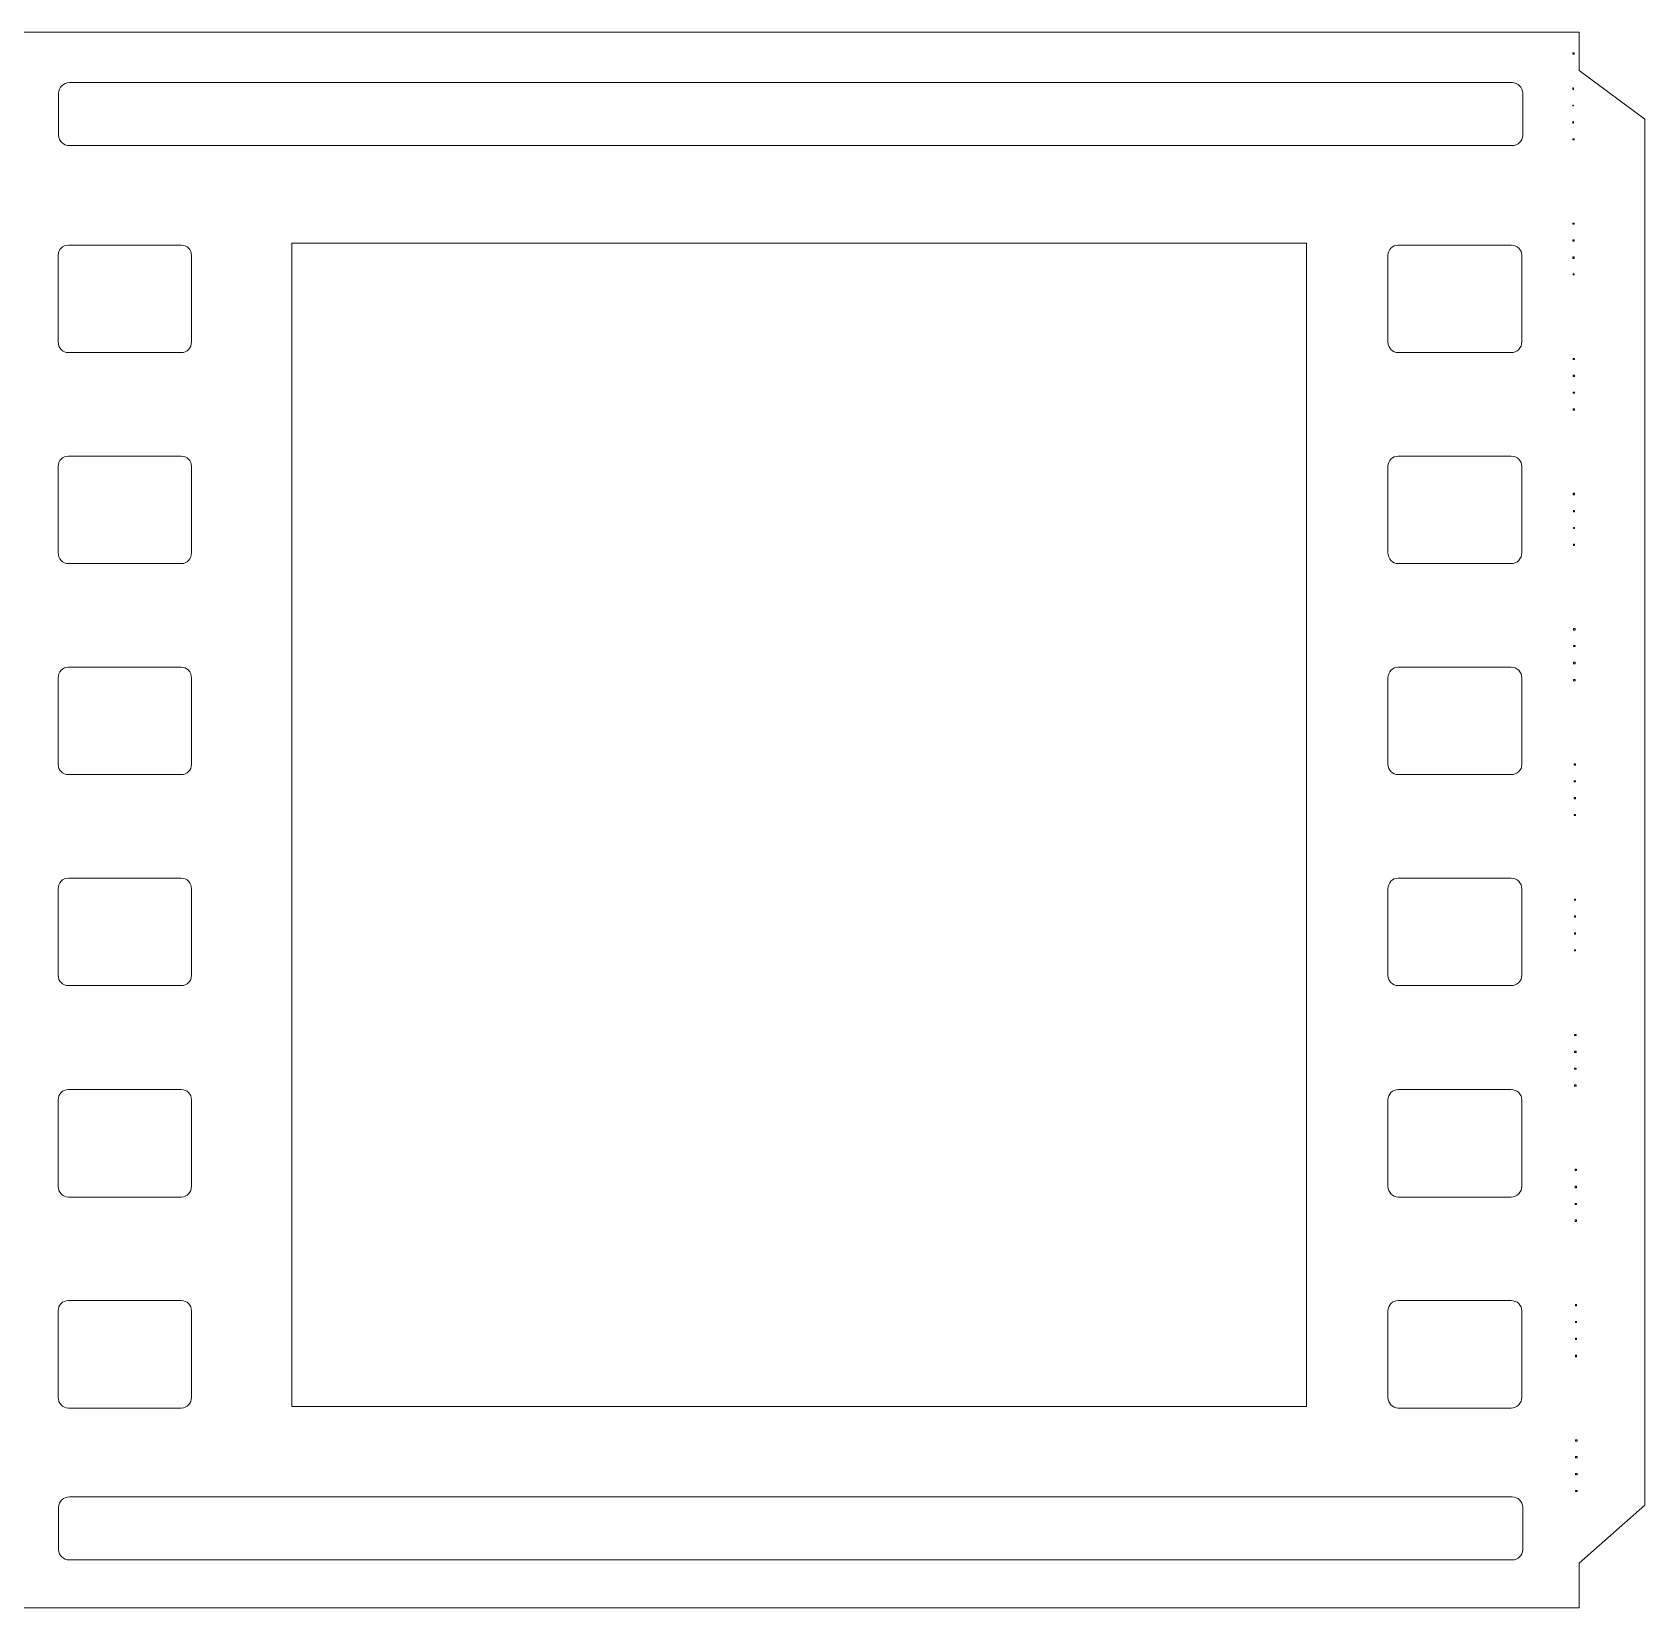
# Model space of a CAD drawing. Header units: centimetres. Extents: x -7.3 to 7.2, y -9.5 to 9.5.
# Drawn here: x 4.415 to 7.144, y -2.727 to -0.06 of the extents above; entities that cross this region are included whole.
import ezdxf

# ---------------------------------------------------------------- set-up
doc = ezdxf.new("R2010")
doc.units = ezdxf.units.CM
doc.header["$MEASUREMENT"] = 0
doc.layers.add('Layer 1', color=7, linetype='Continuous')

msp = doc.modelspace()

# ---------------------------------------------------------------- linework, layer by layer
at = {"layer": 'Layer 1', "lineweight": 9}
for points, knots in [([(1.69292, -0.05953), (1.69292, -0.05953), (1.69292, -2.72686), (1.69292, -2.72686), (1.69292, -2.72686), (1.69292, -2.72686), (4.36438, -2.72686), (4.36438, -2.72686), (4.36438, -2.72686), (4.36438, -2.72686), (4.3958, -2.72686), (4.3958, -2.72686), (4.3958, -2.72686), (4.3958, -2.72686), (7.03254, -2.72686), (7.03254, -2.72686), (7.03254, -2.72686), (7.03254, -2.72686), (7.03254, -2.65162), (7.03254, -2.65162), (7.03254, -2.65162), (7.03254, -2.65162), (7.14378, -2.55323), (7.14378, -2.55323), (7.14378, -2.55323), (7.14378, -2.55323), (7.14378, -0.20671), (7.14378, -0.20671), (7.14378, -0.20671), (7.14378, -0.20671), (7.03254, -0.12403), (7.03254, -0.12403), (7.03254, -0.12403), (7.03254, -0.12403), (7.03254, -0.05954), (7.03254, -0.05954), (7.03254, -0.05954), (7.03254, -0.05954), (4.36438, -0.05954), (4.36438, -0.05954), (4.36438, -0.05954), (4.36438, -0.05954), (1.69292, -0.05953), (1.69292, -0.05953)], [0, 0, 0, 0, 0.0833333, 0.0833333, 0.0833333, 0.0833333, 0.1666667, 0.1666667, 0.1666667, 0.1666667, 0.25, 0.25, 0.25, 0.25, 0.3333333, 0.3333333, 0.3333333, 0.3333333, 0.4166667, 0.4166667, 0.4166667, 0.4166667, 0.5, 0.5, 0.5, 0.5, 0.5833333, 0.5833333, 0.5833333, 0.5833333, 0.6666667, 0.6666667, 0.6666667, 0.6666667, 0.75, 0.75, 0.75, 0.75, 0.8333333, 0.8333333, 0.8333333, 0.8333333, 1, 1, 1, 1]), ([(7.02179, -0.09426), (7.02179, -0.09426), (7.02427, -0.09426), (7.02427, -0.09426), (7.02427, -0.09426), (7.02427, -0.09426), (7.02427, -0.09674), (7.02427, -0.09674), (7.02427, -0.09674), (7.02427, -0.09674), (7.02179, -0.09674), (7.02179, -0.09674), (7.02179, -0.09674), (7.02179, -0.09674), (7.02179, -0.09426), (7.02179, -0.09426)], [0, 0, 0, 0, 0.2, 0.2, 0.2, 0.2, 0.4, 0.4, 0.4, 0.4, 0.6, 0.6, 0.6, 0.6, 1, 1, 1, 1]), ([(4.47766, -0.14469), (4.47766, -0.14469), (6.91927, -0.14469), (6.91927, -0.14469), (6.91927, -0.14469), (6.92912, -0.14469), (6.93746, -0.15303), (6.93746, -0.16288), (6.93746, -0.16288), (6.93746, -0.16288), (6.93746, -0.23399), (6.93746, -0.23399), (6.93746, -0.23399), (6.93746, -0.24384), (6.92912, -0.25135), (6.91927, -0.25135), (6.91927, -0.25135), (6.91927, -0.25135), (4.47766, -0.25135), (4.47766, -0.25135), (4.47766, -0.25135), (4.46781, -0.25135), (4.45947, -0.24384), (4.45947, -0.23399), (4.45947, -0.23399), (4.45947, -0.23399), (4.45947, -0.16288), (4.45947, -0.16288), (4.45947, -0.16288), (4.45947, -0.15303), (4.46781, -0.14469), (4.47766, -0.14469)], [0, 0, 0, 0, 0.1111111, 0.1111111, 0.1111111, 0.1111111, 0.2222222, 0.2222222, 0.2222222, 0.2222222, 0.3333333, 0.3333333, 0.3333333, 0.3333333, 0.4444444, 0.4444444, 0.4444444, 0.4444444, 0.5555556, 0.5555556, 0.5555556, 0.5555556, 0.6666667, 0.6666667, 0.6666667, 0.6666667, 0.7777778, 0.7777778, 0.7777778, 0.7777778, 1, 1, 1, 1]), ([(7.02179, -0.15379), (7.02179, -0.15379), (7.02344, -0.15379), (7.02344, -0.15379), (7.02344, -0.15379), (7.02344, -0.15379), (7.02344, -0.15627), (7.02344, -0.15627), (7.02344, -0.15627), (7.02344, -0.15627), (7.02179, -0.15627), (7.02179, -0.15627), (7.02179, -0.15627), (7.02179, -0.15627), (7.02179, -0.15379), (7.02179, -0.15379)], [0, 0, 0, 0, 0.2, 0.2, 0.2, 0.2, 0.4, 0.4, 0.4, 0.4, 0.6, 0.6, 0.6, 0.6, 1, 1, 1, 1]), ([(7.02179, -0.18273), (7.02179, -0.18273), (7.02344, -0.18273), (7.02344, -0.18273), (7.02344, -0.18273), (7.02344, -0.18273), (7.02344, -0.18438), (7.02344, -0.18438), (7.02344, -0.18438), (7.02344, -0.18438), (7.02179, -0.18438), (7.02179, -0.18438), (7.02179, -0.18438), (7.02179, -0.18438), (7.02179, -0.18273), (7.02179, -0.18273)], [0, 0, 0, 0, 0.2, 0.2, 0.2, 0.2, 0.4, 0.4, 0.4, 0.4, 0.6, 0.6, 0.6, 0.6, 1, 1, 1, 1]), ([(7.02179, -0.21084), (7.02179, -0.21084), (7.02344, -0.21084), (7.02344, -0.21084), (7.02344, -0.21084), (7.02344, -0.21084), (7.02344, -0.21332), (7.02344, -0.21332), (7.02344, -0.21332), (7.02344, -0.21332), (7.02179, -0.21332), (7.02179, -0.21332), (7.02179, -0.21332), (7.02179, -0.21332), (7.02179, -0.21084), (7.02179, -0.21084)], [0, 0, 0, 0, 0.2, 0.2, 0.2, 0.2, 0.4, 0.4, 0.4, 0.4, 0.6, 0.6, 0.6, 0.6, 1, 1, 1, 1]), ([(7.02179, -0.23978), (7.02179, -0.23978), (7.02427, -0.23978), (7.02427, -0.23978), (7.02427, -0.23978), (7.02427, -0.23978), (7.02427, -0.24143), (7.02427, -0.24143), (7.02427, -0.24143), (7.02427, -0.24143), (7.02179, -0.24143), (7.02179, -0.24143), (7.02179, -0.24143), (7.02179, -0.24143), (7.02179, -0.23978), (7.02179, -0.23978)], [0, 0, 0, 0, 0.2, 0.2, 0.2, 0.2, 0.4, 0.4, 0.4, 0.4, 0.6, 0.6, 0.6, 0.6, 1, 1, 1, 1]), ([(7.02179, -0.38282), (7.02179, -0.38282), (7.02427, -0.38282), (7.02427, -0.38282), (7.02427, -0.38282), (7.02427, -0.38282), (7.02427, -0.38447), (7.02427, -0.38447), (7.02427, -0.38447), (7.02427, -0.38447), (7.02179, -0.38447), (7.02179, -0.38447), (7.02179, -0.38447), (7.02179, -0.38447), (7.02179, -0.38282), (7.02179, -0.38282)], [0, 0, 0, 0, 0.2, 0.2, 0.2, 0.2, 0.4, 0.4, 0.4, 0.4, 0.6, 0.6, 0.6, 0.6, 1, 1, 1, 1]), ([(4.47601, -0.42003), (4.47601, -0.42003), (4.66701, -0.42003), (4.66701, -0.42003), (4.66701, -0.42003), (4.67686, -0.42003), (4.68437, -0.42754), (4.68437, -0.43739), (4.68437, -0.43739), (4.68437, -0.43739), (4.68437, -0.58374), (4.68437, -0.58374), (4.68437, -0.58374), (4.68437, -0.59359), (4.67686, -0.60193), (4.66701, -0.60193), (4.66701, -0.60193), (4.66701, -0.60193), (4.47601, -0.60193), (4.47601, -0.60193), (4.47601, -0.60193), (4.46616, -0.60193), (4.45865, -0.59359), (4.45865, -0.58374), (4.45865, -0.58374), (4.45865, -0.58374), (4.45865, -0.43739), (4.45865, -0.43739), (4.45865, -0.43739), (4.45865, -0.42754), (4.46616, -0.42003), (4.47601, -0.42003)], [0, 0, 0, 0, 0.1111111, 0.1111111, 0.1111111, 0.1111111, 0.2222222, 0.2222222, 0.2222222, 0.2222222, 0.3333333, 0.3333333, 0.3333333, 0.3333333, 0.4444444, 0.4444444, 0.4444444, 0.4444444, 0.5555556, 0.5555556, 0.5555556, 0.5555556, 0.6666667, 0.6666667, 0.6666667, 0.6666667, 0.7777778, 0.7777778, 0.7777778, 0.7777778, 1, 1, 1, 1]), ([(4.85386, -0.41672), (4.85386, -0.41672), (6.57117, -0.41672), (6.57117, -0.41672), (6.57117, -0.41672), (6.57117, -0.41672), (6.57117, -2.38621), (6.57117, -2.38621), (6.57117, -2.38621), (6.57117, -2.38621), (4.85386, -2.38621), (4.85386, -2.38621), (4.85386, -2.38621), (4.85386, -2.38621), (4.85386, -0.41672), (4.85386, -0.41672)], [0, 0, 0, 0, 0.2, 0.2, 0.2, 0.2, 0.4, 0.4, 0.4, 0.4, 0.6, 0.6, 0.6, 0.6, 1, 1, 1, 1]), ([(6.72662, -0.42003), (6.72662, -0.42003), (6.91762, -0.42003), (6.91762, -0.42003), (6.91762, -0.42003), (6.92747, -0.42003), (6.93581, -0.42754), (6.93581, -0.43739), (6.93581, -0.43739), (6.93581, -0.43739), (6.93581, -0.58374), (6.93581, -0.58374), (6.93581, -0.58374), (6.93581, -0.59359), (6.92747, -0.60193), (6.91762, -0.60193), (6.91762, -0.60193), (6.91762, -0.60193), (6.72662, -0.60193), (6.72662, -0.60193), (6.72662, -0.60193), (6.71677, -0.60193), (6.70926, -0.59359), (6.70926, -0.58374), (6.70926, -0.58374), (6.70926, -0.58374), (6.70926, -0.43739), (6.70926, -0.43739), (6.70926, -0.43739), (6.70926, -0.42754), (6.71677, -0.42003), (6.72662, -0.42003)], [0, 0, 0, 0, 0.1111111, 0.1111111, 0.1111111, 0.1111111, 0.2222222, 0.2222222, 0.2222222, 0.2222222, 0.3333333, 0.3333333, 0.3333333, 0.3333333, 0.4444444, 0.4444444, 0.4444444, 0.4444444, 0.5555556, 0.5555556, 0.5555556, 0.5555556, 0.6666667, 0.6666667, 0.6666667, 0.6666667, 0.7777778, 0.7777778, 0.7777778, 0.7777778, 1, 1, 1, 1]), ([(7.02179, -0.41093), (7.02179, -0.41093), (7.02427, -0.41093), (7.02427, -0.41093), (7.02427, -0.41093), (7.02427, -0.41093), (7.02427, -0.41341), (7.02427, -0.41341), (7.02427, -0.41341), (7.02427, -0.41341), (7.02179, -0.41341), (7.02179, -0.41341), (7.02179, -0.41341), (7.02179, -0.41341), (7.02179, -0.41093), (7.02179, -0.41093)], [0, 0, 0, 0, 0.2, 0.2, 0.2, 0.2, 0.4, 0.4, 0.4, 0.4, 0.6, 0.6, 0.6, 0.6, 1, 1, 1, 1]), ([(7.02179, -0.43987), (7.02179, -0.43987), (7.02427, -0.43987), (7.02427, -0.43987), (7.02427, -0.43987), (7.02427, -0.43987), (7.02427, -0.44235), (7.02427, -0.44235), (7.02427, -0.44235), (7.02427, -0.44235), (7.02179, -0.44235), (7.02179, -0.44235), (7.02179, -0.44235), (7.02179, -0.44235), (7.02179, -0.43987), (7.02179, -0.43987)], [0, 0, 0, 0, 0.2, 0.2, 0.2, 0.2, 0.4, 0.4, 0.4, 0.4, 0.6, 0.6, 0.6, 0.6, 1, 1, 1, 1]), ([(7.02262, -0.46881), (7.02262, -0.46881), (7.02427, -0.46881), (7.02427, -0.46881), (7.02427, -0.46881), (7.02427, -0.46881), (7.02427, -0.47046), (7.02427, -0.47046), (7.02427, -0.47046), (7.02427, -0.47046), (7.02262, -0.47046), (7.02262, -0.47046), (7.02262, -0.47046), (7.02262, -0.47046), (7.02262, -0.46881), (7.02262, -0.46881)], [0, 0, 0, 0, 0.2, 0.2, 0.2, 0.2, 0.4, 0.4, 0.4, 0.4, 0.6, 0.6, 0.6, 0.6, 1, 1, 1, 1]), ([(7.02262, -0.61185), (7.02262, -0.61185), (7.0251, -0.61185), (7.0251, -0.61185), (7.0251, -0.61185), (7.0251, -0.61185), (7.0251, -0.6135), (7.0251, -0.6135), (7.0251, -0.6135), (7.0251, -0.6135), (7.02262, -0.6135), (7.02262, -0.6135), (7.02262, -0.6135), (7.02262, -0.6135), (7.02262, -0.61185), (7.02262, -0.61185)], [0, 0, 0, 0, 0.2, 0.2, 0.2, 0.2, 0.4, 0.4, 0.4, 0.4, 0.6, 0.6, 0.6, 0.6, 1, 1, 1, 1]), ([(7.02262, -0.63996), (7.02262, -0.63996), (7.0251, -0.63996), (7.0251, -0.63996), (7.0251, -0.63996), (7.0251, -0.63996), (7.0251, -0.64244), (7.0251, -0.64244), (7.0251, -0.64244), (7.0251, -0.64244), (7.02262, -0.64244), (7.02262, -0.64244), (7.02262, -0.64244), (7.02262, -0.64244), (7.02262, -0.63996), (7.02262, -0.63996)], [0, 0, 0, 0, 0.2, 0.2, 0.2, 0.2, 0.4, 0.4, 0.4, 0.4, 0.6, 0.6, 0.6, 0.6, 1, 1, 1, 1]), ([(7.02262, -0.6689), (7.02262, -0.6689), (7.0251, -0.6689), (7.0251, -0.6689), (7.0251, -0.6689), (7.0251, -0.6689), (7.0251, -0.67055), (7.0251, -0.67055), (7.0251, -0.67055), (7.0251, -0.67055), (7.02262, -0.67055), (7.02262, -0.67055), (7.02262, -0.67055), (7.02262, -0.67055), (7.02262, -0.6689), (7.02262, -0.6689)], [0, 0, 0, 0, 0.2, 0.2, 0.2, 0.2, 0.4, 0.4, 0.4, 0.4, 0.6, 0.6, 0.6, 0.6, 1, 1, 1, 1]), ([(7.02262, -0.69701), (7.02262, -0.69701), (7.0251, -0.69701), (7.0251, -0.69701), (7.0251, -0.69701), (7.0251, -0.69701), (7.0251, -0.69949), (7.0251, -0.69949), (7.0251, -0.69949), (7.0251, -0.69949), (7.02262, -0.69949), (7.02262, -0.69949), (7.02262, -0.69949), (7.02262, -0.69949), (7.02262, -0.69701), (7.02262, -0.69701)], [0, 0, 0, 0, 0.2, 0.2, 0.2, 0.2, 0.4, 0.4, 0.4, 0.4, 0.6, 0.6, 0.6, 0.6, 1, 1, 1, 1]), ([(4.47601, -0.77721), (4.47601, -0.77721), (4.66701, -0.77721), (4.66701, -0.77721), (4.66701, -0.77721), (4.67686, -0.77721), (4.68437, -0.78472), (4.68437, -0.79457), (4.68437, -0.79457), (4.68437, -0.79457), (4.68437, -0.94092), (4.68437, -0.94092), (4.68437, -0.94092), (4.68437, -0.95077), (4.67686, -0.95911), (4.66701, -0.95911), (4.66701, -0.95911), (4.66701, -0.95911), (4.47601, -0.95911), (4.47601, -0.95911), (4.47601, -0.95911), (4.46616, -0.95911), (4.45865, -0.95077), (4.45865, -0.94092), (4.45865, -0.94092), (4.45865, -0.94092), (4.45865, -0.79457), (4.45865, -0.79457), (4.45865, -0.79457), (4.45865, -0.78472), (4.46616, -0.77721), (4.47601, -0.77721)], [0, 0, 0, 0, 0.1111111, 0.1111111, 0.1111111, 0.1111111, 0.2222222, 0.2222222, 0.2222222, 0.2222222, 0.3333333, 0.3333333, 0.3333333, 0.3333333, 0.4444444, 0.4444444, 0.4444444, 0.4444444, 0.5555556, 0.5555556, 0.5555556, 0.5555556, 0.6666667, 0.6666667, 0.6666667, 0.6666667, 0.7777778, 0.7777778, 0.7777778, 0.7777778, 1, 1, 1, 1]), ([(6.72662, -0.77721), (6.72662, -0.77721), (6.91762, -0.77721), (6.91762, -0.77721), (6.91762, -0.77721), (6.92747, -0.77721), (6.93581, -0.78472), (6.93581, -0.79457), (6.93581, -0.79457), (6.93581, -0.79457), (6.93581, -0.94092), (6.93581, -0.94092), (6.93581, -0.94092), (6.93581, -0.95077), (6.92747, -0.95911), (6.91762, -0.95911), (6.91762, -0.95911), (6.91762, -0.95911), (6.72662, -0.95911), (6.72662, -0.95911), (6.72662, -0.95911), (6.71677, -0.95911), (6.70926, -0.95077), (6.70926, -0.94092), (6.70926, -0.94092), (6.70926, -0.94092), (6.70926, -0.79457), (6.70926, -0.79457), (6.70926, -0.79457), (6.70926, -0.78472), (6.71677, -0.77721), (6.72662, -0.77721)], [0, 0, 0, 0, 0.1111111, 0.1111111, 0.1111111, 0.1111111, 0.2222222, 0.2222222, 0.2222222, 0.2222222, 0.3333333, 0.3333333, 0.3333333, 0.3333333, 0.4444444, 0.4444444, 0.4444444, 0.4444444, 0.5555556, 0.5555556, 0.5555556, 0.5555556, 0.6666667, 0.6666667, 0.6666667, 0.6666667, 0.7777778, 0.7777778, 0.7777778, 0.7777778, 1, 1, 1, 1]), ([(7.02262, -0.84005), (7.02262, -0.84005), (7.0251, -0.84005), (7.0251, -0.84005), (7.0251, -0.84005), (7.0251, -0.84005), (7.0251, -0.84253), (7.0251, -0.84253), (7.0251, -0.84253), (7.0251, -0.84253), (7.02262, -0.84253), (7.02262, -0.84253), (7.02262, -0.84253), (7.02262, -0.84253), (7.02262, -0.84005), (7.02262, -0.84005)], [0, 0, 0, 0, 0.2, 0.2, 0.2, 0.2, 0.4, 0.4, 0.4, 0.4, 0.6, 0.6, 0.6, 0.6, 1, 1, 1, 1]), ([(7.02345, -0.86899), (7.02345, -0.86899), (7.0251, -0.86899), (7.0251, -0.86899), (7.0251, -0.86899), (7.0251, -0.86899), (7.0251, -0.87147), (7.0251, -0.87147), (7.0251, -0.87147), (7.0251, -0.87147), (7.02345, -0.87147), (7.02345, -0.87147), (7.02345, -0.87147), (7.02345, -0.87147), (7.02345, -0.86899), (7.02345, -0.86899)], [0, 0, 0, 0, 0.2, 0.2, 0.2, 0.2, 0.4, 0.4, 0.4, 0.4, 0.6, 0.6, 0.6, 0.6, 1, 1, 1, 1]), ([(7.02345, -0.89793), (7.02345, -0.89793), (7.0251, -0.89793), (7.0251, -0.89793), (7.0251, -0.89793), (7.0251, -0.89793), (7.0251, -0.89958), (7.0251, -0.89958), (7.0251, -0.89958), (7.0251, -0.89958), (7.02345, -0.89958), (7.02345, -0.89958), (7.02345, -0.89958), (7.02345, -0.89958), (7.02345, -0.89793), (7.02345, -0.89793)], [0, 0, 0, 0, 0.2, 0.2, 0.2, 0.2, 0.4, 0.4, 0.4, 0.4, 0.6, 0.6, 0.6, 0.6, 1, 1, 1, 1]), ([(7.02345, -0.92604), (7.02345, -0.92604), (7.0251, -0.92604), (7.0251, -0.92604), (7.0251, -0.92604), (7.0251, -0.92604), (7.0251, -0.92852), (7.0251, -0.92852), (7.0251, -0.92852), (7.0251, -0.92852), (7.02345, -0.92852), (7.02345, -0.92852), (7.02345, -0.92852), (7.02345, -0.92852), (7.02345, -0.92604), (7.02345, -0.92604)], [0, 0, 0, 0, 0.2, 0.2, 0.2, 0.2, 0.4, 0.4, 0.4, 0.4, 0.6, 0.6, 0.6, 0.6, 1, 1, 1, 1]), ([(7.02345, -1.06908), (7.02345, -1.06908), (7.02593, -1.06908), (7.02593, -1.06908), (7.02593, -1.06908), (7.02593, -1.06908), (7.02593, -1.07156), (7.02593, -1.07156), (7.02593, -1.07156), (7.02593, -1.07156), (7.02345, -1.07156), (7.02345, -1.07156), (7.02345, -1.07156), (7.02345, -1.07156), (7.02345, -1.06908), (7.02345, -1.06908)], [0, 0, 0, 0, 0.2, 0.2, 0.2, 0.2, 0.4, 0.4, 0.4, 0.4, 0.6, 0.6, 0.6, 0.6, 1, 1, 1, 1]), ([(7.02345, -1.09802), (7.02345, -1.09802), (7.02593, -1.09802), (7.02593, -1.09802), (7.02593, -1.09802), (7.02593, -1.09802), (7.02593, -1.09967), (7.02593, -1.09967), (7.02593, -1.09967), (7.02593, -1.09967), (7.02345, -1.09967), (7.02345, -1.09967), (7.02345, -1.09967), (7.02345, -1.09967), (7.02345, -1.09802), (7.02345, -1.09802)], [0, 0, 0, 0, 0.2, 0.2, 0.2, 0.2, 0.4, 0.4, 0.4, 0.4, 0.6, 0.6, 0.6, 0.6, 1, 1, 1, 1]), ([(4.47601, -1.1344), (4.47601, -1.1344), (4.66701, -1.1344), (4.66701, -1.1344), (4.66701, -1.1344), (4.67686, -1.1344), (4.68437, -1.14274), (4.68437, -1.15259), (4.68437, -1.15259), (4.68437, -1.15259), (4.68437, -1.29894), (4.68437, -1.29894), (4.68437, -1.29894), (4.68437, -1.30879), (4.67686, -1.3163), (4.66701, -1.3163), (4.66701, -1.3163), (4.66701, -1.3163), (4.47601, -1.3163), (4.47601, -1.3163), (4.47601, -1.3163), (4.46616, -1.3163), (4.45865, -1.30879), (4.45865, -1.29894), (4.45865, -1.29894), (4.45865, -1.29894), (4.45865, -1.15259), (4.45865, -1.15259), (4.45865, -1.15259), (4.45865, -1.14274), (4.46616, -1.1344), (4.47601, -1.1344)], [0, 0, 0, 0, 0.1111111, 0.1111111, 0.1111111, 0.1111111, 0.2222222, 0.2222222, 0.2222222, 0.2222222, 0.3333333, 0.3333333, 0.3333333, 0.3333333, 0.4444444, 0.4444444, 0.4444444, 0.4444444, 0.5555556, 0.5555556, 0.5555556, 0.5555556, 0.6666667, 0.6666667, 0.6666667, 0.6666667, 0.7777778, 0.7777778, 0.7777778, 0.7777778, 1, 1, 1, 1]), ([(6.72662, -1.1344), (6.72662, -1.1344), (6.91762, -1.1344), (6.91762, -1.1344), (6.91762, -1.1344), (6.92747, -1.1344), (6.93581, -1.14274), (6.93581, -1.15259), (6.93581, -1.15259), (6.93581, -1.15259), (6.93581, -1.29894), (6.93581, -1.29894), (6.93581, -1.29894), (6.93581, -1.30879), (6.92747, -1.3163), (6.91762, -1.3163), (6.91762, -1.3163), (6.91762, -1.3163), (6.72662, -1.3163), (6.72662, -1.3163), (6.72662, -1.3163), (6.71677, -1.3163), (6.70926, -1.30879), (6.70926, -1.29894), (6.70926, -1.29894), (6.70926, -1.29894), (6.70926, -1.15259), (6.70926, -1.15259), (6.70926, -1.15259), (6.70926, -1.14274), (6.71677, -1.1344), (6.72662, -1.1344)], [0, 0, 0, 0, 0.1111111, 0.1111111, 0.1111111, 0.1111111, 0.2222222, 0.2222222, 0.2222222, 0.2222222, 0.3333333, 0.3333333, 0.3333333, 0.3333333, 0.4444444, 0.4444444, 0.4444444, 0.4444444, 0.5555556, 0.5555556, 0.5555556, 0.5555556, 0.6666667, 0.6666667, 0.6666667, 0.6666667, 0.7777778, 0.7777778, 0.7777778, 0.7777778, 1, 1, 1, 1]), ([(7.02345, -1.12613), (7.02345, -1.12613), (7.02593, -1.12613), (7.02593, -1.12613), (7.02593, -1.12613), (7.02593, -1.12613), (7.02593, -1.12861), (7.02593, -1.12861), (7.02593, -1.12861), (7.02593, -1.12861), (7.02345, -1.12861), (7.02345, -1.12861), (7.02345, -1.12861), (7.02345, -1.12861), (7.02345, -1.12613), (7.02345, -1.12613)], [0, 0, 0, 0, 0.2, 0.2, 0.2, 0.2, 0.4, 0.4, 0.4, 0.4, 0.6, 0.6, 0.6, 0.6, 1, 1, 1, 1]), ([(7.02345, -1.15507), (7.02345, -1.15507), (7.02593, -1.15507), (7.02593, -1.15507), (7.02593, -1.15507), (7.02593, -1.15507), (7.02593, -1.15755), (7.02593, -1.15755), (7.02593, -1.15755), (7.02593, -1.15755), (7.02345, -1.15755), (7.02345, -1.15755), (7.02345, -1.15755), (7.02345, -1.15755), (7.02345, -1.15507), (7.02345, -1.15507)], [0, 0, 0, 0, 0.2, 0.2, 0.2, 0.2, 0.4, 0.4, 0.4, 0.4, 0.6, 0.6, 0.6, 0.6, 1, 1, 1, 1]), ([(7.02427, -1.29811), (7.02427, -1.29811), (7.02675, -1.29811), (7.02675, -1.29811), (7.02675, -1.29811), (7.02675, -1.29811), (7.02675, -1.30059), (7.02675, -1.30059), (7.02675, -1.30059), (7.02675, -1.30059), (7.02427, -1.30059), (7.02427, -1.30059), (7.02427, -1.30059), (7.02427, -1.30059), (7.02427, -1.29811), (7.02427, -1.29811)], [0, 0, 0, 0, 0.2, 0.2, 0.2, 0.2, 0.4, 0.4, 0.4, 0.4, 0.6, 0.6, 0.6, 0.6, 1, 1, 1, 1]), ([(7.02427, -1.32705), (7.02427, -1.32705), (7.02675, -1.32705), (7.02675, -1.32705), (7.02675, -1.32705), (7.02675, -1.32705), (7.02675, -1.3287), (7.02675, -1.3287), (7.02675, -1.3287), (7.02675, -1.3287), (7.02427, -1.3287), (7.02427, -1.3287), (7.02427, -1.3287), (7.02427, -1.3287), (7.02427, -1.32705), (7.02427, -1.32705)], [0, 0, 0, 0, 0.2, 0.2, 0.2, 0.2, 0.4, 0.4, 0.4, 0.4, 0.6, 0.6, 0.6, 0.6, 1, 1, 1, 1]), ([(7.02427, -1.35516), (7.02427, -1.35516), (7.02675, -1.35516), (7.02675, -1.35516), (7.02675, -1.35516), (7.02675, -1.35516), (7.02675, -1.35764), (7.02675, -1.35764), (7.02675, -1.35764), (7.02675, -1.35764), (7.02427, -1.35764), (7.02427, -1.35764), (7.02427, -1.35764), (7.02427, -1.35764), (7.02427, -1.35516), (7.02427, -1.35516)], [0, 0, 0, 0, 0.2, 0.2, 0.2, 0.2, 0.4, 0.4, 0.4, 0.4, 0.6, 0.6, 0.6, 0.6, 1, 1, 1, 1]), ([(7.02427, -1.3841), (7.02427, -1.3841), (7.02675, -1.3841), (7.02675, -1.3841), (7.02675, -1.3841), (7.02675, -1.3841), (7.02675, -1.38575), (7.02675, -1.38575), (7.02675, -1.38575), (7.02675, -1.38575), (7.02427, -1.38575), (7.02427, -1.38575), (7.02427, -1.38575), (7.02427, -1.38575), (7.02427, -1.3841), (7.02427, -1.3841)], [0, 0, 0, 0, 0.2, 0.2, 0.2, 0.2, 0.4, 0.4, 0.4, 0.4, 0.6, 0.6, 0.6, 0.6, 1, 1, 1, 1]), ([(4.47601, -1.49159), (4.47601, -1.49159), (4.66701, -1.49159), (4.66701, -1.49159), (4.66701, -1.49159), (4.67686, -1.49159), (4.68437, -1.49993), (4.68437, -1.50978), (4.68437, -1.50978), (4.68437, -1.50978), (4.68437, -1.65613), (4.68437, -1.65613), (4.68437, -1.65613), (4.68437, -1.66598), (4.67686, -1.67349), (4.66701, -1.67349), (4.66701, -1.67349), (4.66701, -1.67349), (4.47601, -1.67349), (4.47601, -1.67349), (4.47601, -1.67349), (4.46616, -1.67349), (4.45865, -1.66598), (4.45865, -1.65613), (4.45865, -1.65613), (4.45865, -1.65613), (4.45865, -1.50978), (4.45865, -1.50978), (4.45865, -1.50978), (4.45865, -1.49993), (4.46616, -1.49159), (4.47601, -1.49159)], [0, 0, 0, 0, 0.1111111, 0.1111111, 0.1111111, 0.1111111, 0.2222222, 0.2222222, 0.2222222, 0.2222222, 0.3333333, 0.3333333, 0.3333333, 0.3333333, 0.4444444, 0.4444444, 0.4444444, 0.4444444, 0.5555556, 0.5555556, 0.5555556, 0.5555556, 0.6666667, 0.6666667, 0.6666667, 0.6666667, 0.7777778, 0.7777778, 0.7777778, 0.7777778, 1, 1, 1, 1]), ([(6.72662, -1.49159), (6.72662, -1.49159), (6.91762, -1.49159), (6.91762, -1.49159), (6.91762, -1.49159), (6.92747, -1.49159), (6.93581, -1.49993), (6.93581, -1.50978), (6.93581, -1.50978), (6.93581, -1.50978), (6.93581, -1.65613), (6.93581, -1.65613), (6.93581, -1.65613), (6.93581, -1.66598), (6.92747, -1.67349), (6.91762, -1.67349), (6.91762, -1.67349), (6.91762, -1.67349), (6.72662, -1.67349), (6.72662, -1.67349), (6.72662, -1.67349), (6.71677, -1.67349), (6.70926, -1.66598), (6.70926, -1.65613), (6.70926, -1.65613), (6.70926, -1.65613), (6.70926, -1.50978), (6.70926, -1.50978), (6.70926, -1.50978), (6.70926, -1.49993), (6.71677, -1.49159), (6.72662, -1.49159)], [0, 0, 0, 0, 0.1111111, 0.1111111, 0.1111111, 0.1111111, 0.2222222, 0.2222222, 0.2222222, 0.2222222, 0.3333333, 0.3333333, 0.3333333, 0.3333333, 0.4444444, 0.4444444, 0.4444444, 0.4444444, 0.5555556, 0.5555556, 0.5555556, 0.5555556, 0.6666667, 0.6666667, 0.6666667, 0.6666667, 0.7777778, 0.7777778, 0.7777778, 0.7777778, 1, 1, 1, 1]), ([(7.0251, -1.52714), (7.0251, -1.52714), (7.02675, -1.52714), (7.02675, -1.52714), (7.02675, -1.52714), (7.02675, -1.52714), (7.02675, -1.52879), (7.02675, -1.52879), (7.02675, -1.52879), (7.02675, -1.52879), (7.0251, -1.52879), (7.0251, -1.52879), (7.0251, -1.52879), (7.0251, -1.52879), (7.0251, -1.52714), (7.0251, -1.52714)], [0, 0, 0, 0, 0.2, 0.2, 0.2, 0.2, 0.4, 0.4, 0.4, 0.4, 0.6, 0.6, 0.6, 0.6, 1, 1, 1, 1]), ([(7.0251, -1.55525), (7.0251, -1.55525), (7.02675, -1.55525), (7.02675, -1.55525), (7.02675, -1.55525), (7.02675, -1.55525), (7.02675, -1.55773), (7.02675, -1.55773), (7.02675, -1.55773), (7.02675, -1.55773), (7.0251, -1.55773), (7.0251, -1.55773), (7.0251, -1.55773), (7.0251, -1.55773), (7.0251, -1.55525), (7.0251, -1.55525)], [0, 0, 0, 0, 0.2, 0.2, 0.2, 0.2, 0.4, 0.4, 0.4, 0.4, 0.6, 0.6, 0.6, 0.6, 1, 1, 1, 1]), ([(7.0251, -1.58419), (7.0251, -1.58419), (7.02675, -1.58419), (7.02675, -1.58419), (7.02675, -1.58419), (7.02675, -1.58419), (7.02675, -1.58667), (7.02675, -1.58667), (7.02675, -1.58667), (7.02675, -1.58667), (7.0251, -1.58667), (7.0251, -1.58667), (7.0251, -1.58667), (7.0251, -1.58667), (7.0251, -1.58419), (7.0251, -1.58419)], [0, 0, 0, 0, 0.2, 0.2, 0.2, 0.2, 0.4, 0.4, 0.4, 0.4, 0.6, 0.6, 0.6, 0.6, 1, 1, 1, 1]), ([(7.0251, -1.61313), (7.0251, -1.61313), (7.02675, -1.61313), (7.02675, -1.61313), (7.02675, -1.61313), (7.02675, -1.61313), (7.02675, -1.61478), (7.02675, -1.61478), (7.02675, -1.61478), (7.02675, -1.61478), (7.0251, -1.61478), (7.0251, -1.61478), (7.0251, -1.61478), (7.0251, -1.61478), (7.0251, -1.61313), (7.0251, -1.61313)], [0, 0, 0, 0, 0.2, 0.2, 0.2, 0.2, 0.4, 0.4, 0.4, 0.4, 0.6, 0.6, 0.6, 0.6, 1, 1, 1, 1]), ([(7.0251, -1.75617), (7.0251, -1.75617), (7.02758, -1.75617), (7.02758, -1.75617), (7.02758, -1.75617), (7.02758, -1.75617), (7.02758, -1.75782), (7.02758, -1.75782), (7.02758, -1.75782), (7.02758, -1.75782), (7.0251, -1.75782), (7.0251, -1.75782), (7.0251, -1.75782), (7.0251, -1.75782), (7.0251, -1.75617), (7.0251, -1.75617)], [0, 0, 0, 0, 0.2, 0.2, 0.2, 0.2, 0.4, 0.4, 0.4, 0.4, 0.6, 0.6, 0.6, 0.6, 1, 1, 1, 1]), ([(7.0251, -1.78428), (7.0251, -1.78428), (7.02758, -1.78428), (7.02758, -1.78428), (7.02758, -1.78428), (7.02758, -1.78428), (7.02758, -1.78676), (7.02758, -1.78676), (7.02758, -1.78676), (7.02758, -1.78676), (7.0251, -1.78676), (7.0251, -1.78676), (7.0251, -1.78676), (7.0251, -1.78676), (7.0251, -1.78428), (7.0251, -1.78428)], [0, 0, 0, 0, 0.2, 0.2, 0.2, 0.2, 0.4, 0.4, 0.4, 0.4, 0.6, 0.6, 0.6, 0.6, 1, 1, 1, 1]), ([(7.0251, -1.81322), (7.0251, -1.81322), (7.02758, -1.81322), (7.02758, -1.81322), (7.02758, -1.81322), (7.02758, -1.81322), (7.02758, -1.81487), (7.02758, -1.81487), (7.02758, -1.81487), (7.02758, -1.81487), (7.0251, -1.81487), (7.0251, -1.81487), (7.0251, -1.81487), (7.0251, -1.81487), (7.0251, -1.81322), (7.0251, -1.81322)], [0, 0, 0, 0, 0.2, 0.2, 0.2, 0.2, 0.4, 0.4, 0.4, 0.4, 0.6, 0.6, 0.6, 0.6, 1, 1, 1, 1]), ([(4.47601, -1.8496), (4.47601, -1.8496), (4.66701, -1.8496), (4.66701, -1.8496), (4.66701, -1.8496), (4.67686, -1.8496), (4.68437, -1.85711), (4.68437, -1.86696), (4.68437, -1.86696), (4.68437, -1.86696), (4.68437, -2.01331), (4.68437, -2.01331), (4.68437, -2.01331), (4.68437, -2.02316), (4.67686, -2.0315), (4.66701, -2.0315), (4.66701, -2.0315), (4.66701, -2.0315), (4.47601, -2.0315), (4.47601, -2.0315), (4.47601, -2.0315), (4.46616, -2.0315), (4.45865, -2.02316), (4.45865, -2.01331), (4.45865, -2.01331), (4.45865, -2.01331), (4.45865, -1.86696), (4.45865, -1.86696), (4.45865, -1.86696), (4.45865, -1.85711), (4.46616, -1.8496), (4.47601, -1.8496)], [0, 0, 0, 0, 0.1111111, 0.1111111, 0.1111111, 0.1111111, 0.2222222, 0.2222222, 0.2222222, 0.2222222, 0.3333333, 0.3333333, 0.3333333, 0.3333333, 0.4444444, 0.4444444, 0.4444444, 0.4444444, 0.5555556, 0.5555556, 0.5555556, 0.5555556, 0.6666667, 0.6666667, 0.6666667, 0.6666667, 0.7777778, 0.7777778, 0.7777778, 0.7777778, 1, 1, 1, 1]), ([(6.72662, -1.8496), (6.72662, -1.8496), (6.91762, -1.8496), (6.91762, -1.8496), (6.91762, -1.8496), (6.92747, -1.8496), (6.93581, -1.85711), (6.93581, -1.86696), (6.93581, -1.86696), (6.93581, -1.86696), (6.93581, -2.01331), (6.93581, -2.01331), (6.93581, -2.01331), (6.93581, -2.02316), (6.92747, -2.0315), (6.91762, -2.0315), (6.91762, -2.0315), (6.91762, -2.0315), (6.72662, -2.0315), (6.72662, -2.0315), (6.72662, -2.0315), (6.71677, -2.0315), (6.70926, -2.02316), (6.70926, -2.01331), (6.70926, -2.01331), (6.70926, -2.01331), (6.70926, -1.86696), (6.70926, -1.86696), (6.70926, -1.86696), (6.70926, -1.85711), (6.71677, -1.8496), (6.72662, -1.8496)], [0, 0, 0, 0, 0.1111111, 0.1111111, 0.1111111, 0.1111111, 0.2222222, 0.2222222, 0.2222222, 0.2222222, 0.3333333, 0.3333333, 0.3333333, 0.3333333, 0.4444444, 0.4444444, 0.4444444, 0.4444444, 0.5555556, 0.5555556, 0.5555556, 0.5555556, 0.6666667, 0.6666667, 0.6666667, 0.6666667, 0.7777778, 0.7777778, 0.7777778, 0.7777778, 1, 1, 1, 1]), ([(7.0251, -1.84133), (7.0251, -1.84133), (7.02758, -1.84133), (7.02758, -1.84133), (7.02758, -1.84133), (7.02758, -1.84133), (7.02758, -1.84381), (7.02758, -1.84381), (7.02758, -1.84381), (7.02758, -1.84381), (7.0251, -1.84381), (7.0251, -1.84381), (7.0251, -1.84381), (7.0251, -1.84381), (7.0251, -1.84133), (7.0251, -1.84133)], [0, 0, 0, 0, 0.2, 0.2, 0.2, 0.2, 0.4, 0.4, 0.4, 0.4, 0.6, 0.6, 0.6, 0.6, 1, 1, 1, 1]), ([(7.02593, -1.98437), (7.02593, -1.98437), (7.02841, -1.98437), (7.02841, -1.98437), (7.02841, -1.98437), (7.02841, -1.98437), (7.02841, -1.98685), (7.02841, -1.98685), (7.02841, -1.98685), (7.02841, -1.98685), (7.02593, -1.98685), (7.02593, -1.98685), (7.02593, -1.98685), (7.02593, -1.98685), (7.02593, -1.98437), (7.02593, -1.98437)], [0, 0, 0, 0, 0.2, 0.2, 0.2, 0.2, 0.4, 0.4, 0.4, 0.4, 0.6, 0.6, 0.6, 0.6, 1, 1, 1, 1]), ([(7.02593, -2.01331), (7.02593, -2.01331), (7.02841, -2.01331), (7.02841, -2.01331), (7.02841, -2.01331), (7.02841, -2.01331), (7.02841, -2.01579), (7.02841, -2.01579), (7.02841, -2.01579), (7.02841, -2.01579), (7.02593, -2.01579), (7.02593, -2.01579), (7.02593, -2.01579), (7.02593, -2.01579), (7.02593, -2.01331), (7.02593, -2.01331)], [0, 0, 0, 0, 0.2, 0.2, 0.2, 0.2, 0.4, 0.4, 0.4, 0.4, 0.6, 0.6, 0.6, 0.6, 1, 1, 1, 1]), ([(7.02593, -2.04225), (7.02593, -2.04225), (7.02841, -2.04225), (7.02841, -2.04225), (7.02841, -2.04225), (7.02841, -2.04225), (7.02841, -2.0439), (7.02841, -2.0439), (7.02841, -2.0439), (7.02841, -2.0439), (7.02593, -2.0439), (7.02593, -2.0439), (7.02593, -2.0439), (7.02593, -2.0439), (7.02593, -2.04225), (7.02593, -2.04225)], [0, 0, 0, 0, 0.2, 0.2, 0.2, 0.2, 0.4, 0.4, 0.4, 0.4, 0.6, 0.6, 0.6, 0.6, 1, 1, 1, 1]), ([(7.02593, -2.07036), (7.02593, -2.07036), (7.02841, -2.07036), (7.02841, -2.07036), (7.02841, -2.07036), (7.02841, -2.07036), (7.02841, -2.07284), (7.02841, -2.07284), (7.02841, -2.07284), (7.02841, -2.07284), (7.02593, -2.07284), (7.02593, -2.07284), (7.02593, -2.07284), (7.02593, -2.07284), (7.02593, -2.07036), (7.02593, -2.07036)], [0, 0, 0, 0, 0.2, 0.2, 0.2, 0.2, 0.4, 0.4, 0.4, 0.4, 0.6, 0.6, 0.6, 0.6, 1, 1, 1, 1]), ([(4.47601, -2.20679), (4.47601, -2.20679), (4.66701, -2.20679), (4.66701, -2.20679), (4.66701, -2.20679), (4.67686, -2.20679), (4.68437, -2.2143), (4.68437, -2.22415), (4.68437, -2.22415), (4.68437, -2.22415), (4.68437, -2.3705), (4.68437, -2.3705), (4.68437, -2.3705), (4.68437, -2.38035), (4.67686, -2.38869), (4.66701, -2.38869), (4.66701, -2.38869), (4.66701, -2.38869), (4.47601, -2.38869), (4.47601, -2.38869), (4.47601, -2.38869), (4.46616, -2.38869), (4.45865, -2.38035), (4.45865, -2.3705), (4.45865, -2.3705), (4.45865, -2.3705), (4.45865, -2.22415), (4.45865, -2.22415), (4.45865, -2.22415), (4.45865, -2.2143), (4.46616, -2.20679), (4.47601, -2.20679)], [0, 0, 0, 0, 0.1111111, 0.1111111, 0.1111111, 0.1111111, 0.2222222, 0.2222222, 0.2222222, 0.2222222, 0.3333333, 0.3333333, 0.3333333, 0.3333333, 0.4444444, 0.4444444, 0.4444444, 0.4444444, 0.5555556, 0.5555556, 0.5555556, 0.5555556, 0.6666667, 0.6666667, 0.6666667, 0.6666667, 0.7777778, 0.7777778, 0.7777778, 0.7777778, 1, 1, 1, 1]), ([(6.72662, -2.20679), (6.72662, -2.20679), (6.91762, -2.20679), (6.91762, -2.20679), (6.91762, -2.20679), (6.92747, -2.20679), (6.93581, -2.2143), (6.93581, -2.22415), (6.93581, -2.22415), (6.93581, -2.22415), (6.93581, -2.3705), (6.93581, -2.3705), (6.93581, -2.3705), (6.93581, -2.38035), (6.92747, -2.38869), (6.91762, -2.38869), (6.91762, -2.38869), (6.91762, -2.38869), (6.72662, -2.38869), (6.72662, -2.38869), (6.72662, -2.38869), (6.71677, -2.38869), (6.70926, -2.38035), (6.70926, -2.3705), (6.70926, -2.3705), (6.70926, -2.3705), (6.70926, -2.22415), (6.70926, -2.22415), (6.70926, -2.22415), (6.70926, -2.2143), (6.71677, -2.20679), (6.72662, -2.20679)], [0, 0, 0, 0, 0.1111111, 0.1111111, 0.1111111, 0.1111111, 0.2222222, 0.2222222, 0.2222222, 0.2222222, 0.3333333, 0.3333333, 0.3333333, 0.3333333, 0.4444444, 0.4444444, 0.4444444, 0.4444444, 0.5555556, 0.5555556, 0.5555556, 0.5555556, 0.6666667, 0.6666667, 0.6666667, 0.6666667, 0.7777778, 0.7777778, 0.7777778, 0.7777778, 1, 1, 1, 1]), ([(7.02675, -2.2134), (7.02675, -2.2134), (7.0284, -2.2134), (7.0284, -2.2134), (7.0284, -2.2134), (7.0284, -2.2134), (7.0284, -2.21588), (7.0284, -2.21588), (7.0284, -2.21588), (7.0284, -2.21588), (7.02675, -2.21588), (7.02675, -2.21588), (7.02675, -2.21588), (7.02675, -2.21588), (7.02675, -2.2134), (7.02675, -2.2134)], [0, 0, 0, 0, 0.2, 0.2, 0.2, 0.2, 0.4, 0.4, 0.4, 0.4, 0.6, 0.6, 0.6, 0.6, 1, 1, 1, 1]), ([(7.02675, -2.24234), (7.02675, -2.24234), (7.0284, -2.24234), (7.0284, -2.24234), (7.0284, -2.24234), (7.0284, -2.24234), (7.0284, -2.24399), (7.0284, -2.24399), (7.0284, -2.24399), (7.0284, -2.24399), (7.02675, -2.24399), (7.02675, -2.24399), (7.02675, -2.24399), (7.02675, -2.24399), (7.02675, -2.24234), (7.02675, -2.24234)], [0, 0, 0, 0, 0.2, 0.2, 0.2, 0.2, 0.4, 0.4, 0.4, 0.4, 0.6, 0.6, 0.6, 0.6, 1, 1, 1, 1]), ([(7.02675, -2.27046), (7.02675, -2.27046), (7.0284, -2.27046), (7.0284, -2.27046), (7.0284, -2.27046), (7.0284, -2.27046), (7.0284, -2.27294), (7.0284, -2.27294), (7.0284, -2.27294), (7.0284, -2.27294), (7.02675, -2.27294), (7.02675, -2.27294), (7.02675, -2.27294), (7.02675, -2.27294), (7.02675, -2.27046), (7.02675, -2.27046)], [0, 0, 0, 0, 0.2, 0.2, 0.2, 0.2, 0.4, 0.4, 0.4, 0.4, 0.6, 0.6, 0.6, 0.6, 1, 1, 1, 1]), ([(7.02675, -2.29939), (7.02675, -2.29939), (7.0284, -2.29939), (7.0284, -2.29939), (7.0284, -2.29939), (7.0284, -2.29939), (7.0284, -2.30187), (7.0284, -2.30187), (7.0284, -2.30187), (7.0284, -2.30187), (7.02675, -2.30187), (7.02675, -2.30187), (7.02675, -2.30187), (7.02675, -2.30187), (7.02675, -2.29939), (7.02675, -2.29939)], [0, 0, 0, 0, 0.2, 0.2, 0.2, 0.2, 0.4, 0.4, 0.4, 0.4, 0.6, 0.6, 0.6, 0.6, 1, 1, 1, 1]), ([(7.02675, -2.44243), (7.02675, -2.44243), (7.02923, -2.44243), (7.02923, -2.44243), (7.02923, -2.44243), (7.02923, -2.44243), (7.02923, -2.44491), (7.02923, -2.44491), (7.02923, -2.44491), (7.02923, -2.44491), (7.02675, -2.44491), (7.02675, -2.44491), (7.02675, -2.44491), (7.02675, -2.44491), (7.02675, -2.44243), (7.02675, -2.44243)], [0, 0, 0, 0, 0.2, 0.2, 0.2, 0.2, 0.4, 0.4, 0.4, 0.4, 0.6, 0.6, 0.6, 0.6, 1, 1, 1, 1]), ([(7.02675, -2.47055), (7.02675, -2.47055), (7.02923, -2.47055), (7.02923, -2.47055), (7.02923, -2.47055), (7.02923, -2.47055), (7.02923, -2.47303), (7.02923, -2.47303), (7.02923, -2.47303), (7.02923, -2.47303), (7.02675, -2.47303), (7.02675, -2.47303), (7.02675, -2.47303), (7.02675, -2.47303), (7.02675, -2.47055), (7.02675, -2.47055)], [0, 0, 0, 0, 0.2, 0.2, 0.2, 0.2, 0.4, 0.4, 0.4, 0.4, 0.6, 0.6, 0.6, 0.6, 1, 1, 1, 1]), ([(7.02675, -2.49949), (7.02675, -2.49949), (7.02923, -2.49949), (7.02923, -2.49949), (7.02923, -2.49949), (7.02923, -2.49949), (7.02923, -2.50197), (7.02923, -2.50197), (7.02923, -2.50197), (7.02923, -2.50197), (7.02675, -2.50197), (7.02675, -2.50197), (7.02675, -2.50197), (7.02675, -2.50197), (7.02675, -2.49949), (7.02675, -2.49949)], [0, 0, 0, 0, 0.2, 0.2, 0.2, 0.2, 0.4, 0.4, 0.4, 0.4, 0.6, 0.6, 0.6, 0.6, 1, 1, 1, 1]), ([(7.02675, -2.52842), (7.02675, -2.52842), (7.02923, -2.52842), (7.02923, -2.52842), (7.02923, -2.52842), (7.02923, -2.52842), (7.02923, -2.53007), (7.02923, -2.53007), (7.02923, -2.53007), (7.02923, -2.53007), (7.02675, -2.53007), (7.02675, -2.53007), (7.02675, -2.53007), (7.02675, -2.53007), (7.02675, -2.52842), (7.02675, -2.52842)], [0, 0, 0, 0, 0.2, 0.2, 0.2, 0.2, 0.4, 0.4, 0.4, 0.4, 0.6, 0.6, 0.6, 0.6, 1, 1, 1, 1]), ([(4.47766, -2.53917), (4.47766, -2.53917), (6.91927, -2.53917), (6.91927, -2.53917), (6.91927, -2.53917), (6.92912, -2.53917), (6.93746, -2.54668), (6.93746, -2.55653), (6.93746, -2.55653), (6.93746, -2.55653), (6.93746, -2.62846), (6.93746, -2.62846), (6.93746, -2.62846), (6.93746, -2.63831), (6.92912, -2.64582), (6.91927, -2.64582), (6.91927, -2.64582), (6.91927, -2.64582), (4.47766, -2.64582), (4.47766, -2.64582), (4.47766, -2.64582), (4.46781, -2.64582), (4.45947, -2.63831), (4.45947, -2.62846), (4.45947, -2.62846), (4.45947, -2.62846), (4.45947, -2.55653), (4.45947, -2.55653), (4.45947, -2.55653), (4.45947, -2.54668), (4.46781, -2.53917), (4.47766, -2.53917)], [0, 0, 0, 0, 0.1111111, 0.1111111, 0.1111111, 0.1111111, 0.2222222, 0.2222222, 0.2222222, 0.2222222, 0.3333333, 0.3333333, 0.3333333, 0.3333333, 0.4444444, 0.4444444, 0.4444444, 0.4444444, 0.5555556, 0.5555556, 0.5555556, 0.5555556, 0.6666667, 0.6666667, 0.6666667, 0.6666667, 0.7777778, 0.7777778, 0.7777778, 0.7777778, 1, 1, 1, 1])]:
    msp.add_open_spline(points, degree=3, knots=knots, dxfattribs=at)

doc.saveas('drawing.dxf')
